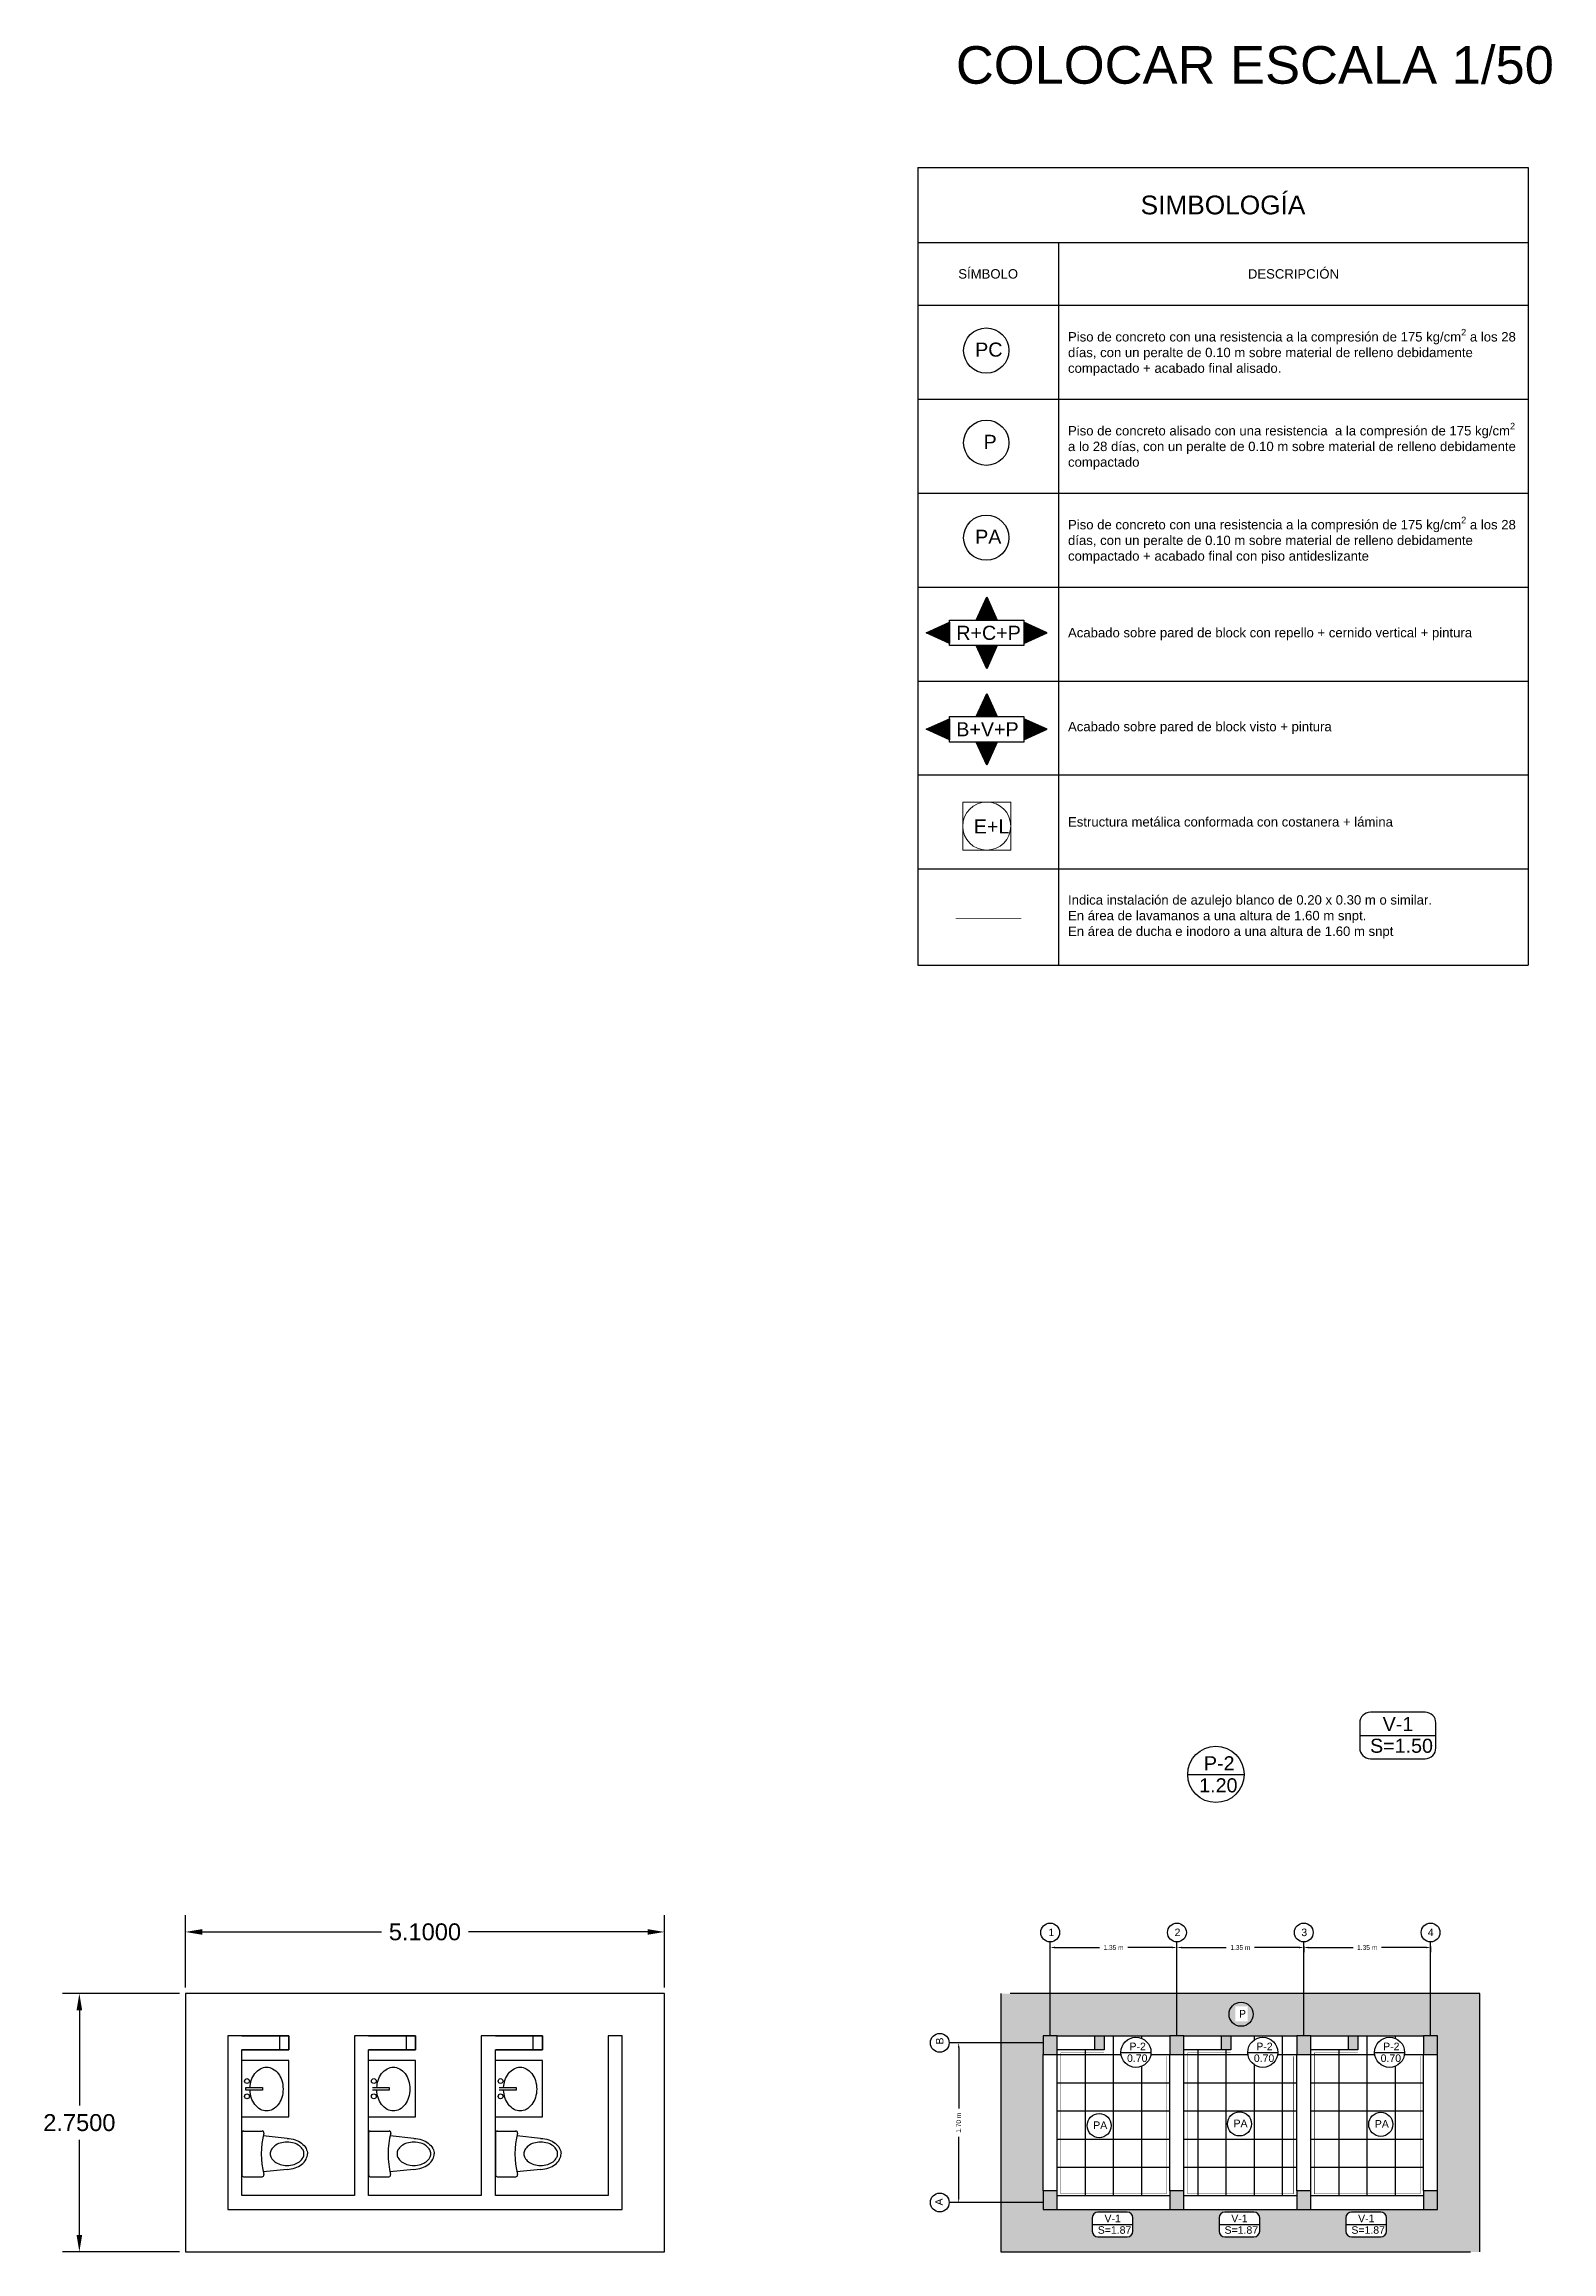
# Model space of a CAD drawing. Header units: metres. Extents: x 258817 to 259192, y 1878716 to 1878911.
# Drawn here: x 259151.29 to 259167.34, y 1878745.74 to 1878769.24 of the extents above; entities that cross this region are included whole.
import ezdxf

# ---------------------------------------------------------------- set-up
doc = ezdxf.new("R2010")
doc.units = ezdxf.units.M
doc.header["$MEASUREMENT"] = 0
for name, pattern in [('DASHDOT2', [0.5, 0.25, -0.125, 0, -0.125]), ('DASHED2', [0.375, 0.25, -0.125]), ('PHANTOM2', [1.25, 0.625, -0.125, 0.125, -0.125, 0.125, -0.125])]:
    doc.linetypes.add(name, pattern=pattern)
for name, color, linetype, lineweight in [('0.1', 1, 'Continuous', 9), ('0.2', 2, 'Continuous', 20), ('0.3', 3, 'Continuous', 30)]:
    doc.layers.add(name, color=color, linetype=linetype, lineweight=lineweight)
for name, color, linetype in [('Layer2', 2, 'Continuous'), ('PUERTAS', 1, 'Continuous'), ('TEXTOS', 2, 'Continuous'), ('Vistas', 7, 'Continuous')]:
    doc.layers.add(name, color=color, linetype=linetype)
doc.styles.get("Standard").update_dxf_attribs({"font": 'arial.ttf'})
doc.dimstyles.new('1 a 25', dxfattribs={"dimtxt": 0.05, "dimasz": 0.05, "dimexe": 0.05, "dimexo": 0.05, "dimgap": 0.05, "dimtad": 0, "dimzin": 0, "dimdsep": 46, "dimtxsty": 'Standard', "dimcen": 0.09, "dimadec": 0, "dimazin": 0, "dimtfac": 1, "dimtofl": 0, "dimtmove": 0, "dimatfit": 3, "dimfxl": 1, "dimtolj": 1, "dimtzin": 0, "dimarcsym": 0})
doc.dimstyles.get("Standard").update_dxf_attribs({"dimtxt": 0.18, "dimasz": 0.18, "dimexe": 0.18, "dimexo": 0.0625, "dimgap": 0.09, "dimtad": 0, "dimtih": 1, "dimtoh": 1, "dimdec": 4, "dimzin": 0, "dimdsep": 46, "dimtxsty": 'Standard', "dimcen": 0.09, "dimadec": 0, "dimazin": 0, "dimtfac": 1, "dimtdec": 4, "dimtofl": 0, "dimtmove": 0, "dimatfit": 3, "dimfxl": 1, "dimtolj": 1, "dimtzin": 0, "dimarcsym": 0})

# ---------------------------------------------------------------- blocks, each defined once
blk = doc.blocks.new('*D219')
at = {"color": 0, "lineweight": -2, "transparency": 16777216}
for p, q in [((259152.793, 1878748.55), (259152.793, 1878749.323)), ((259152.973, 1878749.143), (259154.88, 1878749.143)), ((259157.713, 1878749.143), (259155.806, 1878749.143)), ((259157.893, 1878748.55), (259157.893, 1878749.323))]:
    blk.add_line(p, q, dxfattribs=at)
at = {"color": 0, "transparency": 16777216}
for points in [[(259152.973, 1878749.173), (259152.973, 1878749.113), (259152.793, 1878749.143)], [(259157.713, 1878749.173), (259157.713, 1878749.113), (259157.893, 1878749.143)]]:
    blk.add_solid(points, dxfattribs=at)
at = {"layer": 'Defpoints', "color": 0, "transparency": 16777216}
for p in [(259157.893, 1878749.143), (259152.793, 1878748.487), (259157.893, 1878748.487)]:
    blk.add_point(p, dxfattribs=at)
at = {"color": 0, "transparency": 16777216, "insert": (259155.343, 1878749.143), "char_height": 0.18, "attachment_point": 5}
blk.add_mtext('\\A1;5.1000', dxfattribs=at)
blk = doc.blocks.new('*D220')
at = {"color": 0, "lineweight": -2, "transparency": 16777216}
for p, q in [((259152.73, 1878748.487), (259151.484, 1878748.487)), ((259151.664, 1878748.307), (259151.664, 1878747.294)), ((259151.664, 1878745.917), (259151.664, 1878746.93)), ((259152.73, 1878745.737), (259151.484, 1878745.737))]:
    blk.add_line(p, q, dxfattribs=at)
at = {"color": 0, "transparency": 16777216}
for points in [[(259151.634, 1878748.307), (259151.694, 1878748.307), (259151.664, 1878748.487)], [(259151.634, 1878745.917), (259151.694, 1878745.917), (259151.664, 1878745.737)]]:
    blk.add_solid(points, dxfattribs=at)
at = {"layer": 'Defpoints', "color": 0, "transparency": 16777216}
for p in [(259151.664, 1878748.487), (259152.793, 1878748.487), (259152.793, 1878745.737)]:
    blk.add_point(p, dxfattribs=at)
at = {"color": 0, "transparency": 16777216, "insert": (259151.664, 1878747.112), "char_height": 0.18, "attachment_point": 5}
blk.add_mtext('\\A1;2.7500', dxfattribs=at)
blk = doc.blocks.new('WC')
for p, q in [((-0.018, 0.243), (-0.217, 0.243)), ((-0.482, 0.165), (-0.228, 0.192)), ((0, -0.225), (0, 0.225)), ((-0.482, -0.165), (-0.229, -0.192)), ((-0.018, -0.243), (-0.218, -0.243))]:
    blk.add_line(p, q)
for points in [[(-0.482, 0.165, 0.074257), (-0.568, 0.148, 0.085366), (-0.636, 0.113, 0.106188), (-0.684, 0.058, 0.127728), (-0.699, -0.001, 0.126597)], [(-0.482, -0.165, -0.074257), (-0.568, -0.148, -0.085366), (-0.636, -0.113, -0.106188), (-0.684, -0.058, -0.127728), (-0.699, 0.001, -0.126597)]]:
    blk.add_lwpolyline(points, format="xyb")
blk.add_lwpolyline([(-0.662, -0.001, 0.127728), (-0.652, -0.042, 0.106188), (-0.614, -0.085, 0.085366), (-0.557, -0.114, 0.074848), (-0.482, -0.125, 0.074848), (-0.408, -0.114, 0.085366), (-0.351, -0.085, 0.106188), (-0.313, -0.042, 0.127728), (-0.303, -0.001, 0.127728), (-0.313, 0.04, 0.106188), (-0.351, 0.084, 0.085366), (-0.408, 0.112, 0.074848), (-0.482, 0.124, 0.074848), (-0.557, 0.112, 0.085366), (-0.614, 0.084, 0.106188), (-0.652, 0.04, 0.127728)], format="xyb", close=True)
for centre, radius, start, end in [((-0.217, 0.225), 0.0185, 90, 194.2162), ((-0.018, 0.225), 0.0185, 0, 90), ((-1.096, 0.002), 0.888, 345.4989, 14.2162), ((-0.218, -0.225), 0.0185, 165.4989, 270), ((-0.018, -0.225), 0.0185, 270, 360)]:
    blk.add_arc(centre, radius, start, end)
blk = doc.blocks.new('*D355')
at = {"color": 0, "lineweight": -2, "transparency": 16777216}
for p, q in [((259162.049, 1878748.977), (259162.523, 1878748.977)), ((259163.299, 1878748.977), (259162.825, 1878748.977))]:
    blk.add_line(p, q, dxfattribs=at)
at = {"color": 0, "transparency": 16777216}
for points in [[(259162.049, 1878748.986), (259162.049, 1878748.969), (259161.999, 1878748.977)], [(259163.299, 1878748.986), (259163.299, 1878748.969), (259163.349, 1878748.977)]]:
    blk.add_solid(points, dxfattribs=at)
at = {"layer": 'Defpoints', "color": 0, "transparency": 16777216}
for p in [(259161.999, 1878748.977), (259163.349, 1878748.977), (259163.349, 1878748.977)]:
    blk.add_point(p, dxfattribs=at)
at = {"color": 0, "transparency": 16777216, "insert": (259162.674, 1878748.977), "char_height": 0.05, "attachment_point": 5}
blk.add_mtext('\\A1;1.35 m', dxfattribs=at)
blk = doc.blocks.new('*D356')
at = {"color": 0, "lineweight": -2, "transparency": 16777216}
for p, q in [((259163.399, 1878748.977), (259163.873, 1878748.977)), ((259164.649, 1878748.977), (259164.175, 1878748.977)), ((259164.699, 1878748.987), (259164.699, 1878748.927))]:
    blk.add_line(p, q, dxfattribs=at)
at = {"color": 0, "transparency": 16777216}
for points in [[(259163.399, 1878748.986), (259163.399, 1878748.969), (259163.349, 1878748.977)], [(259164.649, 1878748.986), (259164.649, 1878748.969), (259164.699, 1878748.977)]]:
    blk.add_solid(points, dxfattribs=at)
at = {"layer": 'Defpoints', "color": 0, "transparency": 16777216}
for p in [(259163.349, 1878748.977), (259164.699, 1878749.037), (259164.699, 1878748.977)]:
    blk.add_point(p, dxfattribs=at)
at = {"color": 0, "transparency": 16777216, "insert": (259164.024, 1878748.977), "char_height": 0.05, "attachment_point": 5}
blk.add_mtext('\\A1;1.35 m', dxfattribs=at)
blk = doc.blocks.new('*D357')
at = {"color": 0, "lineweight": -2, "transparency": 16777216}
for p, q in [((259164.699, 1878748.987), (259164.699, 1878748.927)), ((259164.749, 1878748.977), (259165.223, 1878748.977)), ((259165.999, 1878748.977), (259165.525, 1878748.977)), ((259166.049, 1878748.987), (259166.049, 1878748.927))]:
    blk.add_line(p, q, dxfattribs=at)
at = {"color": 0, "transparency": 16777216}
for points in [[(259164.749, 1878748.986), (259164.749, 1878748.969), (259164.699, 1878748.977)], [(259165.999, 1878748.986), (259165.999, 1878748.969), (259166.049, 1878748.977)]]:
    blk.add_solid(points, dxfattribs=at)
at = {"layer": 'Defpoints', "color": 0, "transparency": 16777216}
for p in [(259164.699, 1878749.037), (259166.049, 1878749.037), (259166.049, 1878748.977)]:
    blk.add_point(p, dxfattribs=at)
at = {"color": 0, "transparency": 16777216, "insert": (259165.374, 1878748.977), "char_height": 0.05, "attachment_point": 5}
blk.add_mtext('\\A1;1.35 m', dxfattribs=at)
blk = doc.blocks.new('*D354')
at = {"color": 0, "lineweight": -2, "transparency": 16777216}
for p, q in [((259161.025, 1878747.912), (259161.025, 1878747.263)), ((259161.025, 1878746.312), (259161.025, 1878746.961))]:
    blk.add_line(p, q, dxfattribs=at)
at = {"color": 0, "transparency": 16777216}
for points in [[(259161.017, 1878747.912), (259161.034, 1878747.912), (259161.025, 1878747.962)], [(259161.017, 1878746.312), (259161.034, 1878746.312), (259161.025, 1878746.262)]]:
    blk.add_solid(points, dxfattribs=at)
at = {"layer": 'Defpoints', "color": 0, "transparency": 16777216}
for p in [(259161.025, 1878747.962), (259161.025, 1878747.962), (259161.025, 1878746.262)]:
    blk.add_point(p, dxfattribs=at)
at = {"color": 0, "transparency": 16777216, "insert": (259161.025, 1878747.112), "char_height": 0.05, "attachment_point": 5, "rotation": 90}
blk.add_mtext('\\A1;1.70 m', dxfattribs=at)
blk = doc.blocks.new('*T361')
at = {"layer": '0.3', "color": 0, "linetype": 'ByBlock', "lineweight": -2, "transparency": 16777216}
for p, q in [((0, 0), (6.5, 0)), ((0, 0), (0, -8.492)), ((6.5, 0), (6.5, -8.492)), ((0, -0.8), (6.5, -0.8)), ((1.5, -0.8), (1.5, -8.492)), ((0, -1.467), (6.5, -1.467)), ((0, -2.467), (6.5, -2.467)), ((0, -3.467), (6.5, -3.467)), ((0, -4.467), (6.5, -4.467)), ((0, -5.467), (6.5, -5.467)), ((0, -6.467), (6.5, -6.467)), ((0, -7.467), (6.5, -7.467)), ((0, -8.492), (6.5, -8.492))]:
    blk.add_line(p, q, dxfattribs=at)
at = {"layer": '0.3', "color": 0, "transparency": 16777216}
for s, insert, char_height, width, attachment_point in [('{\\C2;SIMBOLOGÍA}', (3.25, -0.4), 0.2, 6.1, 5), ('\\A1;{\\C2;Piso de concreto con una resistencia a la compresión de 175 kg/cm\\H0.7x;\\S2^ ;\\H1.42857x; a los 28 días, con un peralte de 0.10 m sobre material de relleno debidamente compactado + acabado final alisado.}', (1.6, -1.967), 0.1, 4.8, 4), ('\\A1;{\\C2;Piso de concreto alisado con una resistencia  a la compresión de 175 kg/cm\\H0.7x;\\S2^ ;\\H1.42857x; a lo 28 días, con un peralte de 0.10 m sobre material de relleno debidamente compactado}', (1.6, -2.967), 0.1, 4.8, 4), ('\\A1;{\\C2;Piso de concreto con una resistencia a la compresión de 175 kg/cm\\H0.7x;\\S2^ ;\\H1.42857x; a los 28 días, con un peralte de 0.10 m sobre material de relleno debidamente compactado + acabado final con piso antideslizante}', (1.6, -3.967), 0.1, 4.8, 4)]:
    blk.add_mtext(s, dxfattribs=dict(at, insert=insert, char_height=char_height, width=width, attachment_point=attachment_point))
at = {"layer": '0.3', "color": 2, "transparency": 16777216, "char_height": 0.1}
for s, insert, width, attachment_point in [('SÍMBOLO', (0.75, -1.133), 1.3, 5), ('DESCRIPCIÓN', (4, -1.133), 4.8, 5), ('Acabado sobre pared de block con repello + cernido vertical + pintura ', (1.6, -4.967), 4.8, 4), ('Acabado sobre pared de block visto + pintura ', (1.6, -5.967), 4.8, 4), ('Estructura metálica conformada con costanera + lámina', (1.6, -6.967), 4.8, 4), ('Indica instalación de azulejo blanco de 0.20 x 0.30 m o similar.\\PEn área de lavamanos a una altura de 1.60 m snpt.\\PEn área de ducha e inodoro a una altura de 1.60 m snpt', (1.6, -7.979), 4.8, 4)]:
    blk.add_mtext(s, dxfattribs=dict(at, insert=insert, width=width, attachment_point=attachment_point))

msp = doc.modelspace()

# ---------------------------------------------------------------- hatches: boundary and pattern name
h = msp.add_hatch(color=2)
h.dxf.hatch_style = 1
h.paths.add_polyline_path([(259161.32308, 1878763.35629), (259161.43597, 1878763.11048), (259161.2102, 1878763.11048)])
h = msp.add_hatch(color=2)
h.dxf.hatch_style = 1
h.paths.add_polyline_path([(259160.68013, 1878762.97389), (259160.92593, 1878763.08678), (259160.92593, 1878762.86101)])
h = msp.add_hatch(color=2)
h.dxf.hatch_style = 1
h.paths.add_polyline_path([(259161.96604, 1878762.97389), (259161.72023, 1878763.08678), (259161.72023, 1878762.86101)])
h = msp.add_hatch(color=2)
h.dxf.hatch_style = 1
h.paths.add_polyline_path([(259161.32308, 1878762.5915), (259161.2102, 1878762.83731), (259161.43597, 1878762.83731)])
h = msp.add_hatch(color=2)
h.dxf.hatch_style = 1
h.paths.add_polyline_path([(259161.32308, 1878762.32954), (259161.43597, 1878762.08373), (259161.2102, 1878762.08373)])
h = msp.add_hatch(color=2)
h.dxf.hatch_style = 1
h.paths.add_polyline_path([(259160.68013, 1878761.94714), (259160.92593, 1878762.06003), (259160.92593, 1878761.83426)])
h = msp.add_hatch(color=2)
h.dxf.hatch_style = 1
h.paths.add_polyline_path([(259161.96604, 1878761.94714), (259161.72023, 1878762.06003), (259161.72023, 1878761.83426)])
h = msp.add_hatch(color=2)
h.dxf.hatch_style = 1
h.paths.add_polyline_path([(259161.32308, 1878761.56475), (259161.2102, 1878761.81056), (259161.43597, 1878761.81056)])
h = msp.add_hatch(color=256)
h.dxf.hatch_style = 1
h.paths.add_polyline_path([(259163.42385, 1878748.03719), (259163.27385, 1878748.03719), (259163.27385, 1878747.83719), (259163.42385, 1878747.83719)])
h.paths.add_polyline_path([(259165.27385, 1878748.03719), (259165.17385, 1878748.03719), (259165.17385, 1878747.88719), (259165.27385, 1878747.88719)])
h.paths.add_polyline_path([(259166.12385, 1878748.03719), (259165.97385, 1878748.03719), (259165.97385, 1878747.83719), (259166.12385, 1878747.83719)])
h.paths.add_polyline_path([(259162.07385, 1878748.03719), (259161.92385, 1878748.03719), (259161.92385, 1878747.83719), (259162.07385, 1878747.83719)])
h.paths.add_polyline_path([(259162.57385, 1878748.03719), (259162.47385, 1878748.03719), (259162.47385, 1878747.88719), (259162.57385, 1878747.88719)])
h.paths.add_polyline_path([(259162.07385, 1878746.38719), (259161.92385, 1878746.38719), (259161.92385, 1878746.18719), (259162.07385, 1878746.18719)])
h.paths.add_polyline_path([(259163.42385, 1878746.38719), (259163.27385, 1878746.38719), (259163.27385, 1878746.18719), (259163.42385, 1878746.18719)])
h.paths.add_polyline_path([(259163.92385, 1878748.03719), (259163.82385, 1878748.03719), (259163.82385, 1878747.88719), (259163.92385, 1878747.88719)])
h.paths.add_polyline_path([(259164.77385, 1878746.38719), (259164.62385, 1878746.38719), (259164.62385, 1878746.18719), (259164.77385, 1878746.18719)])
h.paths.add_polyline_path([(259164.77385, 1878748.03719), (259164.62385, 1878748.03719), (259164.62385, 1878747.83719), (259164.77385, 1878747.83719)])
h.paths.add_polyline_path([(259166.12385, 1878746.38719), (259165.97385, 1878746.38719), (259165.97385, 1878746.18719), (259166.12385, 1878746.18719)])
at = {"layer": 'Vistas'}
h = msp.add_hatch(dxfattribs=at)
h.set_pattern_fill('AR-CONC', color=256, scale=0.03)
h.set_pattern_definition([(50, (0, 0), (0.21517805478, -0.018825640495), [0.0225, -0.2475]), (355, (0, 0), (-0.041625400084, 0.22565764011), [0.018, -0.198]), (100.45144446, (0.01793, -0.00157), (0.173552654018, 0.20683199729), [0.0191220576, -0.2103426336]), (46.1842, (0, 0.06), (0.3201723992, -0.049655784238), [0.03375, -0.37125]), (96.63563549, (0.02668, 0.05586), (0.2803985837, 0.29223558023), [0.0286831026, -0.315514128]), (351.18416399, (0, 0.06), (0.280398583516, 0.29223558008), [0.027, -0.2970000003]), (21, (0.03, 0.045), (0.179072115636, -0.1207856672), [0.0225, -0.2475]), (326, (0.03, 0.045), (0.072994599576, 0.217545013514), [0.018, -0.198]), (71.45144474, (0.04492, 0.03493), (0.25206671302, 0.096759345842), [0.019122057, -0.2103426336]), (37.5, (0, 0), (0.0036479565952, 0.0998681561494), [0, -0.1956, 0, -0.201, 0, -0.19875]), (7.5, (0, 0), (0.0789208612326, 0.118323513565), [0, -0.1146, 0, -0.1911, 0, -0.07575]), (327.5, (-0.0669, 0), (0.1601467308517, -0.0067664615203), [0, -0.075, 0, -0.234, 0, -0.3105]), (317.5, (-0.0969, 0), (0.174955850803, 0.0300314947), [0, -0.0975, 0, -0.1554, 0, -0.2205])])
h.paths.add_polyline_path([(259161.47385, 1878747.96219), (259161.92385, 1878747.96219), (259161.92385, 1878748.03719), (259161.99885, 1878748.03719), (259161.99885, 1878748.48719), (259161.47385, 1878748.48719)], flags=17)
h.paths.add_polyline_path([(259161.92385, 1878747.83719), (259161.92385, 1878747.96219), (259161.47385, 1878747.96219), (259161.47385, 1878746.26219), (259161.92385, 1878746.26219), (259161.92385, 1878746.38719)], flags=17)
h.paths.add_polyline_path([(259166.57385, 1878745.73719), (259166.57385, 1878748.48719), (259166.04885, 1878748.48719), (259166.04885, 1878748.03719), (259166.12385, 1878748.03719), (259166.12385, 1878747.83719), (259166.12385, 1878746.38719), (259166.12385, 1878746.18719), (259165.97385, 1878746.18719), (259164.77385, 1878746.18719), (259164.62385, 1878746.18719), (259163.42385, 1878746.18719), (259163.27385, 1878746.18719), (259162.07385, 1878746.18719), (259161.92385, 1878746.18719), (259161.92385, 1878746.26219), (259161.47385, 1878746.26219), (259161.47385, 1878745.73719)])
h.paths.add_polyline_path([(259162.44686, 1878745.95711), (259162.44686, 1878746.09926, -0.41421356), (259162.50773, 1878746.16013), (259162.81855, 1878746.16013, -0.41421356), (259162.87942, 1878746.09926), (259162.87942, 1878745.95711, -0.41421356), (259162.81855, 1878745.89625), (259162.50773, 1878745.89625, -0.41421356)], flags=16)
h.paths.add_polyline_path([(259163.79686, 1878745.95711), (259163.79686, 1878746.09926, -0.41421356), (259163.85773, 1878746.16013), (259164.16855, 1878746.16013, -0.41421356), (259164.22942, 1878746.09926), (259164.22942, 1878745.95711, -0.41421356), (259164.16855, 1878745.89625), (259163.85773, 1878745.89625, -0.41421356)], flags=16)
h.paths.add_polyline_path([(259165.14686, 1878745.95711), (259165.14686, 1878746.09926, -0.41421356), (259165.20773, 1878746.16013), (259165.51855, 1878746.16013, -0.41421356), (259165.57942, 1878746.09926), (259165.57942, 1878745.95711, -0.41421356), (259165.51855, 1878745.89625), (259165.20773, 1878745.89625, -0.41421356)], flags=16)
h.paths.add_polyline_path([(259161.99885, 1878748.48719), (259161.99885, 1878748.03719), (259162.07385, 1878748.03719), (259162.47385, 1878748.03719), (259162.57385, 1878748.03719), (259163.27385, 1878748.03719), (259163.34885, 1878748.03719), (259163.34885, 1878748.48719)], flags=17)
h.paths.add_polyline_path([(259163.34885, 1878748.48719), (259163.34885, 1878748.03719), (259163.42385, 1878748.03719), (259163.82385, 1878748.03719), (259163.92385, 1878748.03719), (259164.62385, 1878748.03719), (259164.69885, 1878748.03719), (259164.69885, 1878748.48719)], flags=17)
h.paths.add_polyline_path([(259164.69885, 1878748.48719), (259164.69885, 1878748.03719), (259164.77385, 1878748.03719), (259165.17385, 1878748.03719), (259165.27385, 1878748.03719), (259165.97385, 1878748.03719), (259166.04885, 1878748.03719), (259166.04885, 1878748.48719)], flags=17)
h.paths.add_polyline_path([(259165.18072, 1878745.88458), (259165.57804, 1878745.88458), (259165.57804, 1878746.04943), (259165.18072, 1878746.04943)], flags=24)
h.paths.add_polyline_path([(259165.25689, 1878746.00892), (259165.4708, 1878746.00892), (259165.4708, 1878746.17377), (259165.25689, 1878746.17377)], flags=24)
h.paths.add_polyline_path([(259163.83072, 1878745.88458), (259164.22804, 1878745.88458), (259164.22804, 1878746.04943), (259163.83072, 1878746.04943)], flags=24)
h.paths.add_polyline_path([(259163.90689, 1878746.00892), (259164.1208, 1878746.00892), (259164.1208, 1878746.17377), (259163.90689, 1878746.17377)], flags=24)
h.paths.add_polyline_path([(259162.48072, 1878745.88458), (259162.87804, 1878745.88458), (259162.87804, 1878746.04943), (259162.48072, 1878746.04943)], flags=24)
h.paths.add_polyline_path([(259162.55689, 1878746.00892), (259162.7708, 1878746.00892), (259162.7708, 1878746.17377), (259162.55689, 1878746.17377)], flags=24)
h = msp.add_hatch(dxfattribs=at)
h.set_pattern_fill('NET', color=256, scale=2.4)
h.set_pattern_definition([(0, (259162.07385, 1878746.3372), (0, 0.3), []), (90, (259162.07385, 1878746.3372), (-0.3, 2e-17), [])])
h.paths.add_polyline_path([(259163.27385, 1878746.33719), (259163.27385, 1878746.38719), (259163.27385, 1878747.83719), (259163.27385, 1878748.03719), (259162.57385, 1878748.03719), (259162.57385, 1878747.88719), (259162.47385, 1878747.88719), (259162.07385, 1878747.88719), (259162.07385, 1878747.83719), (259162.07385, 1878746.38719), (259162.07385, 1878746.33719)])
h.paths.add_polyline_path([(259162.75227, 1878747.86113, -1), (259163.07227, 1878747.86113, -1)], flags=16)
h.paths.add_polyline_path([(259163.42385, 1878746.38719), (259163.42385, 1878746.33719), (259164.62385, 1878746.33719), (259164.62385, 1878746.38719), (259164.62385, 1878747.83719), (259164.62385, 1878748.03719), (259163.92385, 1878748.03719), (259163.92385, 1878747.88719), (259163.82385, 1878747.88719), (259163.42385, 1878747.88719), (259163.42385, 1878747.83719)])
h.paths.add_polyline_path([(259164.10227, 1878747.86113, -1), (259164.42227, 1878747.86113, -1)], flags=16)
h.paths.add_polyline_path([(259164.77385, 1878746.38719), (259164.77385, 1878746.33719), (259165.97385, 1878746.33719), (259165.97385, 1878746.38719), (259165.97385, 1878747.83719), (259165.97385, 1878748.03719), (259165.27385, 1878748.03719), (259165.27385, 1878747.88719), (259165.17385, 1878747.88719), (259164.77385, 1878747.88719), (259164.77385, 1878747.83719)])
h.paths.add_polyline_path([(259165.45227, 1878747.86113, -1), (259165.77227, 1878747.86113, -1)], flags=16)
h.paths.add_polyline_path([(259162.79273, 1878747.7151), (259163.05025, 1878747.7151), (259163.05025, 1878747.87996), (259162.79273, 1878747.87996)], flags=24)
h.paths.add_polyline_path([(259162.81522, 1878747.84011), (259163.02913, 1878747.84011), (259163.02913, 1878748.00496), (259162.81522, 1878748.00496)], flags=8)
h.paths.add_polyline_path([(259164.14273, 1878747.7151), (259164.40025, 1878747.7151), (259164.40025, 1878747.87996), (259164.14273, 1878747.87996)], flags=24)
h.paths.add_polyline_path([(259164.16522, 1878747.84011), (259164.37913, 1878747.84011), (259164.37913, 1878748.00496), (259164.16522, 1878748.00496)], flags=8)
h.paths.add_polyline_path([(259165.49273, 1878747.7151), (259165.75025, 1878747.7151), (259165.75025, 1878747.87996), (259165.49273, 1878747.87996)], flags=24)
h.paths.add_polyline_path([(259165.51522, 1878747.84011), (259165.72913, 1878747.84011), (259165.72913, 1878748.00496), (259165.51522, 1878748.00496)], flags=8)

# ---------------------------------------------------------------- linework, layer by layer
at = {"color": 2}
for p, q in [((259165.29401, 1878751.23503), (259166.10505, 1878751.23503)), ((259162.44686, 1878746.02819), (259162.87942, 1878746.02819)), ((259163.79686, 1878746.02819), (259164.22942, 1878746.02819)), ((259165.14686, 1878746.02819), (259165.57942, 1878746.02819))]:
    msp.add_line(p, q, dxfattribs=at)
at = {"linetype": 'PHANTOM2', "ltscale": 5}
for p, q in [((259161.99885, 1878748.03719), (259161.99885, 1878749.03719)), ((259163.34885, 1878748.03719), (259163.34885, 1878749.03719)), ((259164.69885, 1878748.03719), (259164.69885, 1878749.03719)), ((259166.04885, 1878748.03719), (259166.04885, 1878749.03719)), ((259161.92385, 1878747.96219), (259160.92385, 1878747.96219)), ((259161.92385, 1878746.26219), (259160.92385, 1878746.26219))]:
    msp.add_line(p, q, dxfattribs=at)
for p, q in [((259153.39296, 1878748.03719), (259153.79296, 1878748.03719)), ((259153.79296, 1878748.03719), (259153.79296, 1878747.88719)), ((259153.79296, 1878748.03719), (259153.89296, 1878748.03719)), ((259153.89296, 1878748.03719), (259153.89296, 1878747.88719)), ((259154.74296, 1878748.03719), (259155.14296, 1878748.03719)), ((259155.14296, 1878748.03719), (259155.14296, 1878747.88719)), ((259155.14296, 1878748.03719), (259155.24296, 1878748.03719)), ((259155.24296, 1878748.03719), (259155.24296, 1878747.88719)), ((259156.09296, 1878748.03719), (259156.49296, 1878748.03719)), ((259156.49296, 1878748.03719), (259156.49296, 1878747.88719)), ((259156.49296, 1878748.03719), (259156.59296, 1878748.03719)), ((259156.59296, 1878748.03719), (259156.59296, 1878747.88719)), ((259162.07385, 1878748.03719), (259162.47385, 1878748.03719)), ((259163.42385, 1878748.03719), (259163.82385, 1878748.03719)), ((259164.77385, 1878748.03719), (259165.17385, 1878748.03719)), ((259153.79296, 1878747.88719), (259153.39296, 1878747.88719)), ((259153.89296, 1878747.7738), (259153.39296, 1878747.7738)), ((259153.89296, 1878747.88719), (259153.79296, 1878747.88719)), ((259153.89296, 1878747.1738), (259153.89296, 1878747.7738)), ((259155.14296, 1878747.88719), (259154.74296, 1878747.88719)), ((259155.24296, 1878747.7738), (259154.74296, 1878747.7738)), ((259155.24296, 1878747.88719), (259155.14296, 1878747.88719)), ((259155.24296, 1878747.1738), (259155.24296, 1878747.7738)), ((259156.49296, 1878747.88719), (259156.09296, 1878747.88719)), ((259156.59296, 1878747.7738), (259156.09296, 1878747.7738)), ((259156.59296, 1878747.88719), (259156.49296, 1878747.88719)), ((259156.59296, 1878747.1738), (259156.59296, 1878747.7738)), ((259161.92385, 1878746.38719), (259161.92385, 1878747.83719)), ((259162.47385, 1878747.88719), (259162.07385, 1878747.88719)), ((259162.07385, 1878746.38719), (259162.07385, 1878747.83719)), ((259163.27385, 1878746.38719), (259163.27385, 1878747.83719)), ((259163.82385, 1878747.88719), (259163.42385, 1878747.88719)), ((259163.42385, 1878746.38719), (259163.42385, 1878747.83719)), ((259164.62385, 1878746.38719), (259164.62385, 1878747.83719)), ((259165.17385, 1878747.88719), (259164.77385, 1878747.88719)), ((259164.77385, 1878746.38719), (259164.77385, 1878747.83719)), ((259165.97385, 1878746.38719), (259165.97385, 1878747.83719)), ((259166.12385, 1878746.38719), (259166.12385, 1878747.83719)), ((259153.43489, 1878747.45944), (259153.43489, 1878747.48815)), ((259153.43489, 1878747.48815), (259153.61363, 1878747.48815)), ((259153.61363, 1878747.45944), (259153.43489, 1878747.45944)), ((259153.61363, 1878747.48815), (259153.61363, 1878747.45944)), ((259154.78489, 1878747.48815), (259154.96363, 1878747.48815)), ((259154.96363, 1878747.45944), (259154.78489, 1878747.45944)), ((259154.96363, 1878747.48815), (259154.96363, 1878747.45944)), ((259156.13489, 1878747.48815), (259156.31363, 1878747.48815)), ((259156.31363, 1878747.45944), (259156.13489, 1878747.45944)), ((259156.31363, 1878747.48815), (259156.31363, 1878747.45944)), ((259153.39296, 1878747.1738), (259153.89296, 1878747.1738)), ((259154.74296, 1878747.1738), (259155.24296, 1878747.1738)), ((259156.09296, 1878747.1738), (259156.59296, 1878747.1738)), ((259162.07385, 1878746.33719), (259163.27385, 1878746.33719)), ((259163.42385, 1878746.33719), (259164.62385, 1878746.33719)), ((259164.77385, 1878746.33719), (259165.97385, 1878746.33719)), ((259162.07385, 1878746.18719), (259163.27385, 1878746.18719)), ((259163.42385, 1878746.18719), (259164.62385, 1878746.18719)), ((259164.77385, 1878746.18719), (259165.97385, 1878746.18719))]:
    msp.add_line(p, q)
at = {"color": 2}
for points in [[(259161.2102, 1878763.11048), (259161.32308, 1878763.35629), (259161.43597, 1878763.11048)], [(259160.92593, 1878762.86101), (259160.68013, 1878762.97389), (259160.92593, 1878763.08678)], [(259160.92593, 1878763.11048), (259161.72023, 1878763.11048), (259161.72023, 1878762.83731), (259160.92593, 1878762.83731)], [(259161.72023, 1878762.86101), (259161.96604, 1878762.97389), (259161.72023, 1878763.08678)], [(259161.43597, 1878762.83731), (259161.32308, 1878762.5915), (259161.2102, 1878762.83731)], [(259161.2102, 1878762.08373), (259161.32308, 1878762.32954), (259161.43597, 1878762.08373)], [(259160.92593, 1878761.83426), (259160.68013, 1878761.94714), (259160.92593, 1878762.06003)], [(259160.92593, 1878762.08373), (259161.72023, 1878762.08373), (259161.72023, 1878761.81056), (259160.92593, 1878761.81056)], [(259161.72023, 1878761.83426), (259161.96604, 1878761.94714), (259161.72023, 1878762.06003)], [(259161.43597, 1878761.81056), (259161.32308, 1878761.56475), (259161.2102, 1878761.81056)]]:
    msp.add_lwpolyline(points, close=True, dxfattribs=at)
for points in [[(259165.29401, 1878751.36829), (259165.29401, 1878751.10176, 0.41421356), (259165.40813, 1878750.98764), (259165.99092, 1878750.98764, 0.41421356), (259166.10505, 1878751.10176), (259166.10505, 1878751.36829, 0.41421356), (259165.99092, 1878751.48242), (259165.40813, 1878751.48242, 0.41421356)], [(259162.44686, 1878746.09926), (259162.44686, 1878745.95711, 0.41421356), (259162.50773, 1878745.89625), (259162.81855, 1878745.89625, 0.41421356), (259162.87942, 1878745.95711), (259162.87942, 1878746.09926, 0.41421356), (259162.81855, 1878746.16013), (259162.50773, 1878746.16013, 0.41421356)], [(259163.79686, 1878746.09926), (259163.79686, 1878745.95711, 0.41421356), (259163.85773, 1878745.89625), (259164.16855, 1878745.89625, 0.41421356), (259164.22942, 1878745.95711), (259164.22942, 1878746.09926, 0.41421356), (259164.16855, 1878746.16013), (259163.85773, 1878746.16013, 0.41421356)], [(259165.14686, 1878746.09926), (259165.14686, 1878745.95711, 0.41421356), (259165.20773, 1878745.89625), (259165.51855, 1878745.89625, 0.41421356), (259165.57942, 1878745.95711), (259165.57942, 1878746.09926, 0.41421356), (259165.51855, 1878746.16013), (259165.20773, 1878746.16013, 0.41421356)]]:
    msp.add_lwpolyline(points, format="xyb", close=True, dxfattribs=at)
at = {"flags": 128}
msp.add_lwpolyline([(259156.09296, 1878746.33719), (259156.09296, 1878747.88719), (259156.59296, 1878747.88719), (259156.59296, 1878748.03719), (259156.09296, 1878748.03719), (259155.94296, 1878748.03719), (259155.94296, 1878746.33719), (259154.74296, 1878746.33719), (259154.74296, 1878747.88719), (259155.24296, 1878747.88719), (259155.24296, 1878748.03719), (259154.74296, 1878748.03719), (259154.59296, 1878748.03719), (259154.59296, 1878746.33719), (259153.39296, 1878746.33719), (259153.39296, 1878747.88719), (259153.89296, 1878747.88719), (259153.89296, 1878748.03719), (259153.39296, 1878748.03719), (259153.24296, 1878748.03719), (259153.24296, 1878746.18719), (259157.44296, 1878746.18719), (259157.44296, 1878748.03719), (259157.29296, 1878748.03719), (259157.29296, 1878746.33719)], close=True, dxfattribs=at)
for points in [[(259162.07385, 1878748.03719), (259161.92385, 1878748.03719), (259161.92385, 1878747.83719), (259162.07385, 1878747.83719)], [(259162.47385, 1878748.03719), (259162.57385, 1878748.03719), (259162.57385, 1878747.88719), (259162.47385, 1878747.88719)], [(259163.42385, 1878748.03719), (259163.27385, 1878748.03719), (259163.27385, 1878747.83719), (259163.42385, 1878747.83719)], [(259163.82385, 1878748.03719), (259163.92385, 1878748.03719), (259163.92385, 1878747.88719), (259163.82385, 1878747.88719)], [(259164.77385, 1878748.03719), (259164.62385, 1878748.03719), (259164.62385, 1878747.83719), (259164.77385, 1878747.83719)], [(259165.17385, 1878748.03719), (259165.27385, 1878748.03719), (259165.27385, 1878747.88719), (259165.17385, 1878747.88719)], [(259166.12385, 1878748.03719), (259165.97385, 1878748.03719), (259165.97385, 1878747.83719), (259166.12385, 1878747.83719)], [(259162.07385, 1878746.38719), (259161.92385, 1878746.38719), (259161.92385, 1878746.18719), (259162.07385, 1878746.18719)], [(259163.42385, 1878746.38719), (259163.27385, 1878746.38719), (259163.27385, 1878746.18719), (259163.42385, 1878746.18719)], [(259164.77385, 1878746.38719), (259164.62385, 1878746.38719), (259164.62385, 1878746.18719), (259164.77385, 1878746.18719)], [(259166.12385, 1878746.38719), (259165.97385, 1878746.38719), (259165.97385, 1878746.18719), (259166.12385, 1878746.18719)]]:
    msp.add_lwpolyline(points, close=True)
for points in [[(259153.48104, 1878747.48802, -0.06162127), (259153.49456, 1878747.56189, -0.08628876), (259153.53212, 1878747.63469, -0.10591821), (259153.59193, 1878747.68624, -0.1257246), (259153.65667, 1878747.70278, -0.1257246), (259153.72141, 1878747.68624, -0.10591821), (259153.78123, 1878747.63469, -0.08628876), (259153.81878, 1878747.56189, -0.07617722), (259153.83282, 1878747.47031, -0.07617722), (259153.81878, 1878747.37874, -0.08628876), (259153.78123, 1878747.30593, -0.10591821), (259153.72141, 1878747.25438, -0.1257246), (259153.65667, 1878747.23784, -0.1257246), (259153.59193, 1878747.25438, -0.10591821), (259153.53212, 1878747.30593, -0.08628876), (259153.49456, 1878747.37874, -0.06712639), (259153.48072, 1878747.4593, -0.07617722)], [(259154.83104, 1878747.48802, -0.06162127), (259154.84456, 1878747.56189, -0.08628876), (259154.88212, 1878747.63469, -0.10591821), (259154.94193, 1878747.68624, -0.1257246), (259155.00667, 1878747.70278, -0.1257246), (259155.07141, 1878747.68624, -0.10591821), (259155.13123, 1878747.63469, -0.08628876), (259155.16878, 1878747.56189, -0.07617722), (259155.18282, 1878747.47031, -0.07617722), (259155.16878, 1878747.37874, -0.08628876), (259155.13123, 1878747.30593, -0.10591821), (259155.07141, 1878747.25438, -0.1257246), (259155.00667, 1878747.23784, -0.1257246), (259154.94193, 1878747.25438, -0.10591821), (259154.88212, 1878747.30593, -0.08628876), (259154.84456, 1878747.37874, -0.06712639), (259154.83072, 1878747.4593, -0.07617722)], [(259156.18104, 1878747.48802, -0.06162127), (259156.19456, 1878747.56189, -0.08628876), (259156.23212, 1878747.63469, -0.10591821), (259156.29193, 1878747.68624, -0.1257246), (259156.35667, 1878747.70278, -0.1257246), (259156.42141, 1878747.68624, -0.10591821), (259156.48123, 1878747.63469, -0.08628876), (259156.51878, 1878747.56189, -0.07617722), (259156.53282, 1878747.47031, -0.07617722), (259156.51878, 1878747.37874, -0.08628876), (259156.48123, 1878747.30593, -0.10591821), (259156.42141, 1878747.25438, -0.1257246), (259156.35667, 1878747.23784, -0.1257246), (259156.29193, 1878747.25438, -0.10591821), (259156.23212, 1878747.30593, -0.08628876), (259156.19456, 1878747.37874, -0.06712639), (259156.18072, 1878747.4593, -0.07617722)]]:
    msp.add_lwpolyline(points, format="xyb")
for points in [[(259153.48057, 1878747.45921), (259153.48057, 1878747.45928)], [(259154.83057, 1878747.45921), (259154.83057, 1878747.45928)], [(259156.18057, 1878747.45921), (259156.18057, 1878747.45928)]]:
    msp.add_lwpolyline(points)
for centre, radius in [((259161.99885, 1878749.13719), 0.1), ((259163.34885, 1878749.13719), 0.1), ((259164.69885, 1878749.13719), 0.1), ((259166.04885, 1878749.13719), 0.1), ((259160.82385, 1878747.96219), 0.1), ((259153.44857, 1878747.55534), 0.02594), ((259154.79857, 1878747.55534), 0.02594), ((259156.14857, 1878747.55534), 0.02594), ((259153.44857, 1878747.39226), 0.02594), ((259154.79857, 1878747.39226), 0.02594), ((259156.14857, 1878747.39226), 0.02594), ((259160.82385, 1878746.26219), 0.1)]:
    msp.add_circle(centre, radius)
at = {"layer": '0.2'}
msp.add_lwpolyline([(259161.06771, 1878760.6603), (259161.57985, 1878760.6603), (259161.57985, 1878761.17244), (259161.06771, 1878761.17244)], close=True, dxfattribs=at)
at = {"layer": '0.2', "color": 152, "linetype": 'DASHDOT2', "ltscale": 4, "true_color": 0x2776bb, "const_width": 0.005}
for points in [[(259160.99283, 1878759.9313), (259161.69118, 1878759.9313)], [(259162.57212, 1878747.85672), (259162.11202, 1878747.85672), (259162.11202, 1878746.35534), (259163.23834, 1878746.35534), (259163.23834, 1878747.81805)], [(259163.92212, 1878747.85672), (259163.46202, 1878747.85672), (259163.46202, 1878746.35534), (259164.58834, 1878746.35534), (259164.58834, 1878747.81805)], [(259165.27212, 1878747.85672), (259164.81202, 1878747.85672), (259164.81202, 1878746.35534), (259165.93834, 1878746.35534), (259165.93834, 1878747.81805)]]:
    msp.add_lwpolyline(points, dxfattribs=at)
at = {"layer": '0.2'}
msp.add_circle((259161.32378, 1878760.91637), 0.25607, dxfattribs=at)
at = {"layer": 'Layer2'}
for centre, radius in [((259161.31891, 1878765.97949), 0.24071), ((259161.31891, 1878764.99717), 0.24071), ((259161.31891, 1878763.98679), 0.24071), ((259163.76367, 1878750.82038), 0.3), ((259164.0313, 1878748.26682), 0.12838), ((259162.91227, 1878747.86113), 0.16), ((259164.26227, 1878747.86113), 0.16), ((259165.61227, 1878747.86113), 0.16), ((259164.01454, 1878747.09923), 0.12838), ((259165.5189, 1878747.09474), 0.12838), ((259162.52075, 1878747.08093), 0.12838)]:
    msp.add_circle(centre, radius, dxfattribs=at)
at = {"layer": 'PUERTAS'}
for p, q in [((259163.46367, 1878750.82038), (259164.06367, 1878750.82038)), ((259162.75227, 1878747.86113), (259163.07227, 1878747.86113)), ((259164.10227, 1878747.86113), (259164.42227, 1878747.86113)), ((259165.45227, 1878747.86113), (259165.77227, 1878747.86113))]:
    msp.add_line(p, q, dxfattribs=at)
at = {"layer": 'Vistas'}
for p, q in [((259162.57385, 1878748.03719), (259163.27385, 1878748.03719)), ((259163.92385, 1878748.03719), (259164.62385, 1878748.03719)), ((259165.27385, 1878748.03719), (259165.97385, 1878748.03719))]:
    msp.add_line(p, q, dxfattribs=at)
msp.add_lwpolyline([(259152.79296, 1878748.48719), (259152.79296, 1878745.73719), (259157.89296, 1878745.73719), (259157.89296, 1878748.48719)], close=True, dxfattribs=at)
at = {"layer": 'Vistas', "linetype": 'DASHED2', "ltscale": 20}
msp.add_lwpolyline([(259161.47385, 1878748.48719), (259161.47385, 1878745.73719), (259166.57385, 1878745.73719), (259166.57385, 1878748.48719)], close=True, dxfattribs=at)

# ---------------------------------------------------------------- block references
msp.add_blockref('*T361', (259160.5891, 1878767.92776))
at = {"rotation": 180}
for p in [(259153.39296, 1878746.78049), (259154.74296, 1878746.78049), (259156.09296, 1878746.78049)]:
    msp.add_blockref('WC', p, dxfattribs=at)

# ---------------------------------------------------------------- texts
at = {"char_height": 0.08, "attachment_point": 1}
for s, insert in [('1', (259161.98077, 1878749.17861)), ('2', (259163.32343, 1878749.17861)), ('3', (259164.67268, 1878749.17861)), ('4', (259166.01887, 1878749.17861))]:
    msp.add_mtext_dynamic_manual_height_columns(s, width=0.08, gutter_width=1, heights=[0], dxfattribs=dict(at, insert=insert))
at = {"char_height": 0.08, "attachment_point": 1, "rotation": 90}
for s, insert in [('B', (259160.78243, 1878747.94411)), ('A', (259160.77609, 1878746.23128))]:
    msp.add_mtext_dynamic_manual_height_columns(s, width=0.08, gutter_width=1, heights=[0], dxfattribs=dict(at, insert=insert))
at = {"layer": '0.1', "insert": (259160.99575, 1878769.2199), "char_height": 0.4, "attachment_point": 1}
msp.add_mtext_dynamic_manual_height_columns('COLOCAR ESCALA 1/50', width=11.1500121, gutter_width=2, heights=[0], dxfattribs=at)
at = {"layer": '0.1', "attachment_point": 1}
for s, insert, char_height, width in [('{\\C1;PC}', (259161.20034, 1878766.06432), 0.15, 0.3951247), ('{\\C1;P}', (259161.29006, 1878765.08199), 0.15, 0.3951247), ('{\\C1;PA}', (259161.20034, 1878764.07161), 0.15, 0.3951247), ('{\\C1;P-2}', (259163.63536, 1878751.01348), 0.15, 8.6798753), ('{\\C1;1.20}', (259163.58573, 1878750.7791), 0.15, 8.6798753), ('{\\C1;P-2}', (259162.84384, 1878747.96412), 0.08, 4.6292668), ('{\\C1;P-2}', (259164.19384, 1878747.96412), 0.08, 4.6292668), ('{\\C1;P-2}', (259165.54384, 1878747.96412), 0.08, 4.6292668), ('{\\C1;0.70}', (259162.81737, 1878747.83911), 0.08, 4.6292668), ('{\\C1;0.70}', (259164.16737, 1878747.83911), 0.08, 4.6292668), ('{\\C1;0.70}', (259165.51737, 1878747.83911), 0.08, 4.6292668), ('{\\C1;PA}', (259162.45751, 1878747.12616), 0.08, 0.2107332), ('{\\C1;PA}', (259163.95131, 1878747.14447), 0.08, 0.2107332), ('{\\C1;PA}', (259165.45566, 1878747.13998), 0.08, 0.2107332)]:
    msp.add_mtext(s, dxfattribs=dict(at, insert=insert, char_height=char_height, width=width))
at = {"layer": 'TEXTOS', "attachment_point": 1}
for s, insert, char_height, width in [('{\\C1;R+C+P}', (259160.99963, 1878763.0493), 0.15, 13.019813), ('{\\C1;B+V+P}', (259160.99963, 1878762.02255), 0.15, 13.019813), ('{\\C1;E+L}', (259161.18646, 1878760.9886), 0.15, 13.019813), ('{\\C1;V-1}', (259165.53872, 1878751.43141), 0.15, 0.5793376), ('{\\C1;S=1.50}', (259165.40439, 1878751.20022), 0.15, 0.5793376), ('{\\C1;V-1}', (259162.57738, 1878746.13293), 0.08, 0.30898), ('{\\C1;V-1}', (259163.92738, 1878746.13293), 0.08, 0.30898), ('{\\C1;V-1}', (259165.27738, 1878746.13293), 0.08, 0.30898), ('{\\C1;S=1.87}', (259162.50574, 1878746.00963), 0.08, 0.30898), ('{\\C1;S=1.87}', (259163.85574, 1878746.00963), 0.08, 0.30898), ('{\\C1;S=1.87}', (259165.20574, 1878746.00963), 0.08, 0.30898)]:
    msp.add_mtext(s, dxfattribs=dict(at, insert=insert, char_height=char_height, width=width))

# ---------------------------------------------------------------- dimensions: what is measured, and where the dimension line sits
dim = msp.add_linear_dim(base=(259157.89296, 1878749.1428), p1=(259152.79296, 1878748.48719), p2=(259157.89296, 1878748.48719), dimstyle='Standard')
dim.commit()
dim.dimension.update_dxf_attribs({"geometry": '*D219', "text_midpoint": (259155.34296, 1878749.1428)})
for base, p1, p2, override, picture, middle in [((259163.34885, 1878748.9772), (259161.99885, 1878748.9772), (259163.34885, 1878748.9772), {"dimpost": ' m'}, '*D355', (259162.67385, 1878748.9772)), ((259164.69885, 1878748.9772), (259163.34885, 1878748.9772), (259164.69885, 1878749.03719), {"dimpost": ' m', "dimtmove": 1}, '*D356', (259164.02385, 1878748.9772)), ((259166.04885, 1878748.9772), (259164.69885, 1878749.03719), (259166.04885, 1878749.03719), {"dimpost": ' m', "dimtmove": 1}, '*D357', (259165.37385, 1878748.9772))]:
    dim = msp.add_linear_dim(base=base, p1=p1, p2=p2, dimstyle='1 a 25', override=override)
    dim.commit()
    dim.dimension.update_dxf_attribs({"geometry": picture, "text_midpoint": middle})
dim = msp.add_linear_dim(base=(259151.66412, 1878748.48719), p1=(259152.79296, 1878745.73719), p2=(259152.79296, 1878748.48719), angle=90, dimstyle='Standard')
dim.commit()
dim.dimension.update_dxf_attribs({"geometry": '*D220', "text_midpoint": (259151.66412, 1878747.11219)})
dim = msp.add_linear_dim(base=(259161.02549, 1878747.96219), p1=(259161.02549, 1878746.26219), p2=(259161.02549, 1878747.96219), angle=90, dimstyle='1 a 25', override={"dimpost": ' m'})
dim.commit()
dim.dimension.update_dxf_attribs({"geometry": '*D354', "text_midpoint": (259161.02549, 1878747.11219)})

# ---------------------------------------------------------------- next in the draw order: texts
at = {"layer": '0.1', "insert": (259164.00995, 1878748.31206), "char_height": 0.08, "width": 0.0502872, "attachment_point": 1, "bg_fill": 3, "box_fill_scale": 1.5, "bg_fill_color": 256, "bg_fill_transparency": 0}
msp.add_mtext('{\\C1;P}', dxfattribs=at)

doc.saveas('drawing.dxf')
